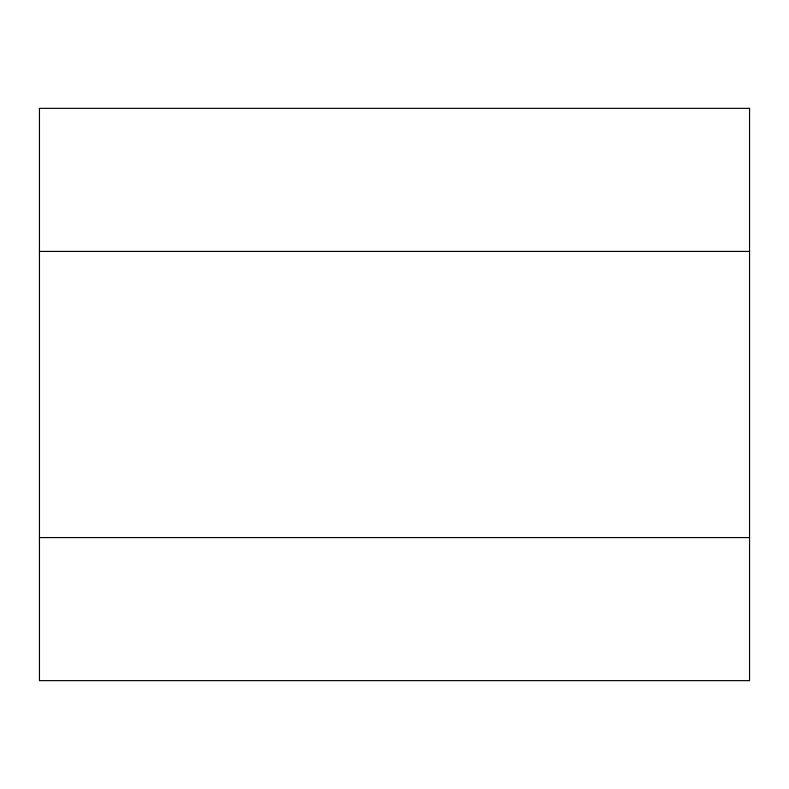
<?xml version="1.0" encoding="UTF-8"?>
<svg xmlns="http://www.w3.org/2000/svg" width="789" height="789" viewBox="0 0 789 789"><rect width="100%" height="100%" fill="white"/><g stroke="black" fill="none" stroke-linecap="round" stroke-linejoin="round"><path stroke-width="1.18" d="M39.45 251.425L749.55 251.425M39.45 537.575L749.55 537.575M749.55 108.359L39.45 108.359L39.45 680.641L749.55 680.641L749.55 108.359"/></g></svg>
